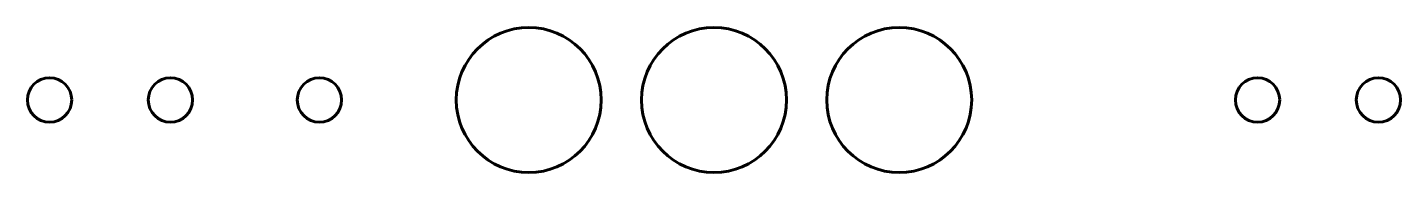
# Model space of a CAD drawing. Header units: millimetres. Extents: x 1071 to 1241, y 194 to 212.
import ezdxf

# ---------------------------------------------------------------- set-up
doc = ezdxf.new("R2010")
doc.units = ezdxf.units.MM
doc.linetypes.add('K5LT_BASIC', pattern=[0])
doc.layers.add('Системный слой', color=7, linetype='Continuous')

msp = doc.modelspace()

# ---------------------------------------------------------------- linework, layer by layer
at = {"layer": 'Системный слой', "color": 150, "linetype": 'K5LT_BASIC', "lineweight": 60, "true_color": 0x0080ff}
for centre, radius in [((1132.89, 203.31), 9), ((1155.89, 203.31), 9), ((1178.89, 203.31), 9), ((1073.39, 203.31), 2.75), ((1088.39, 203.31), 2.75), ((1106.89, 203.31), 2.75), ((1223.39, 203.31), 2.75), ((1238.39, 203.31), 2.75)]:
    msp.add_circle(centre, radius, dxfattribs=at)

doc.saveas('drawing.dxf')
